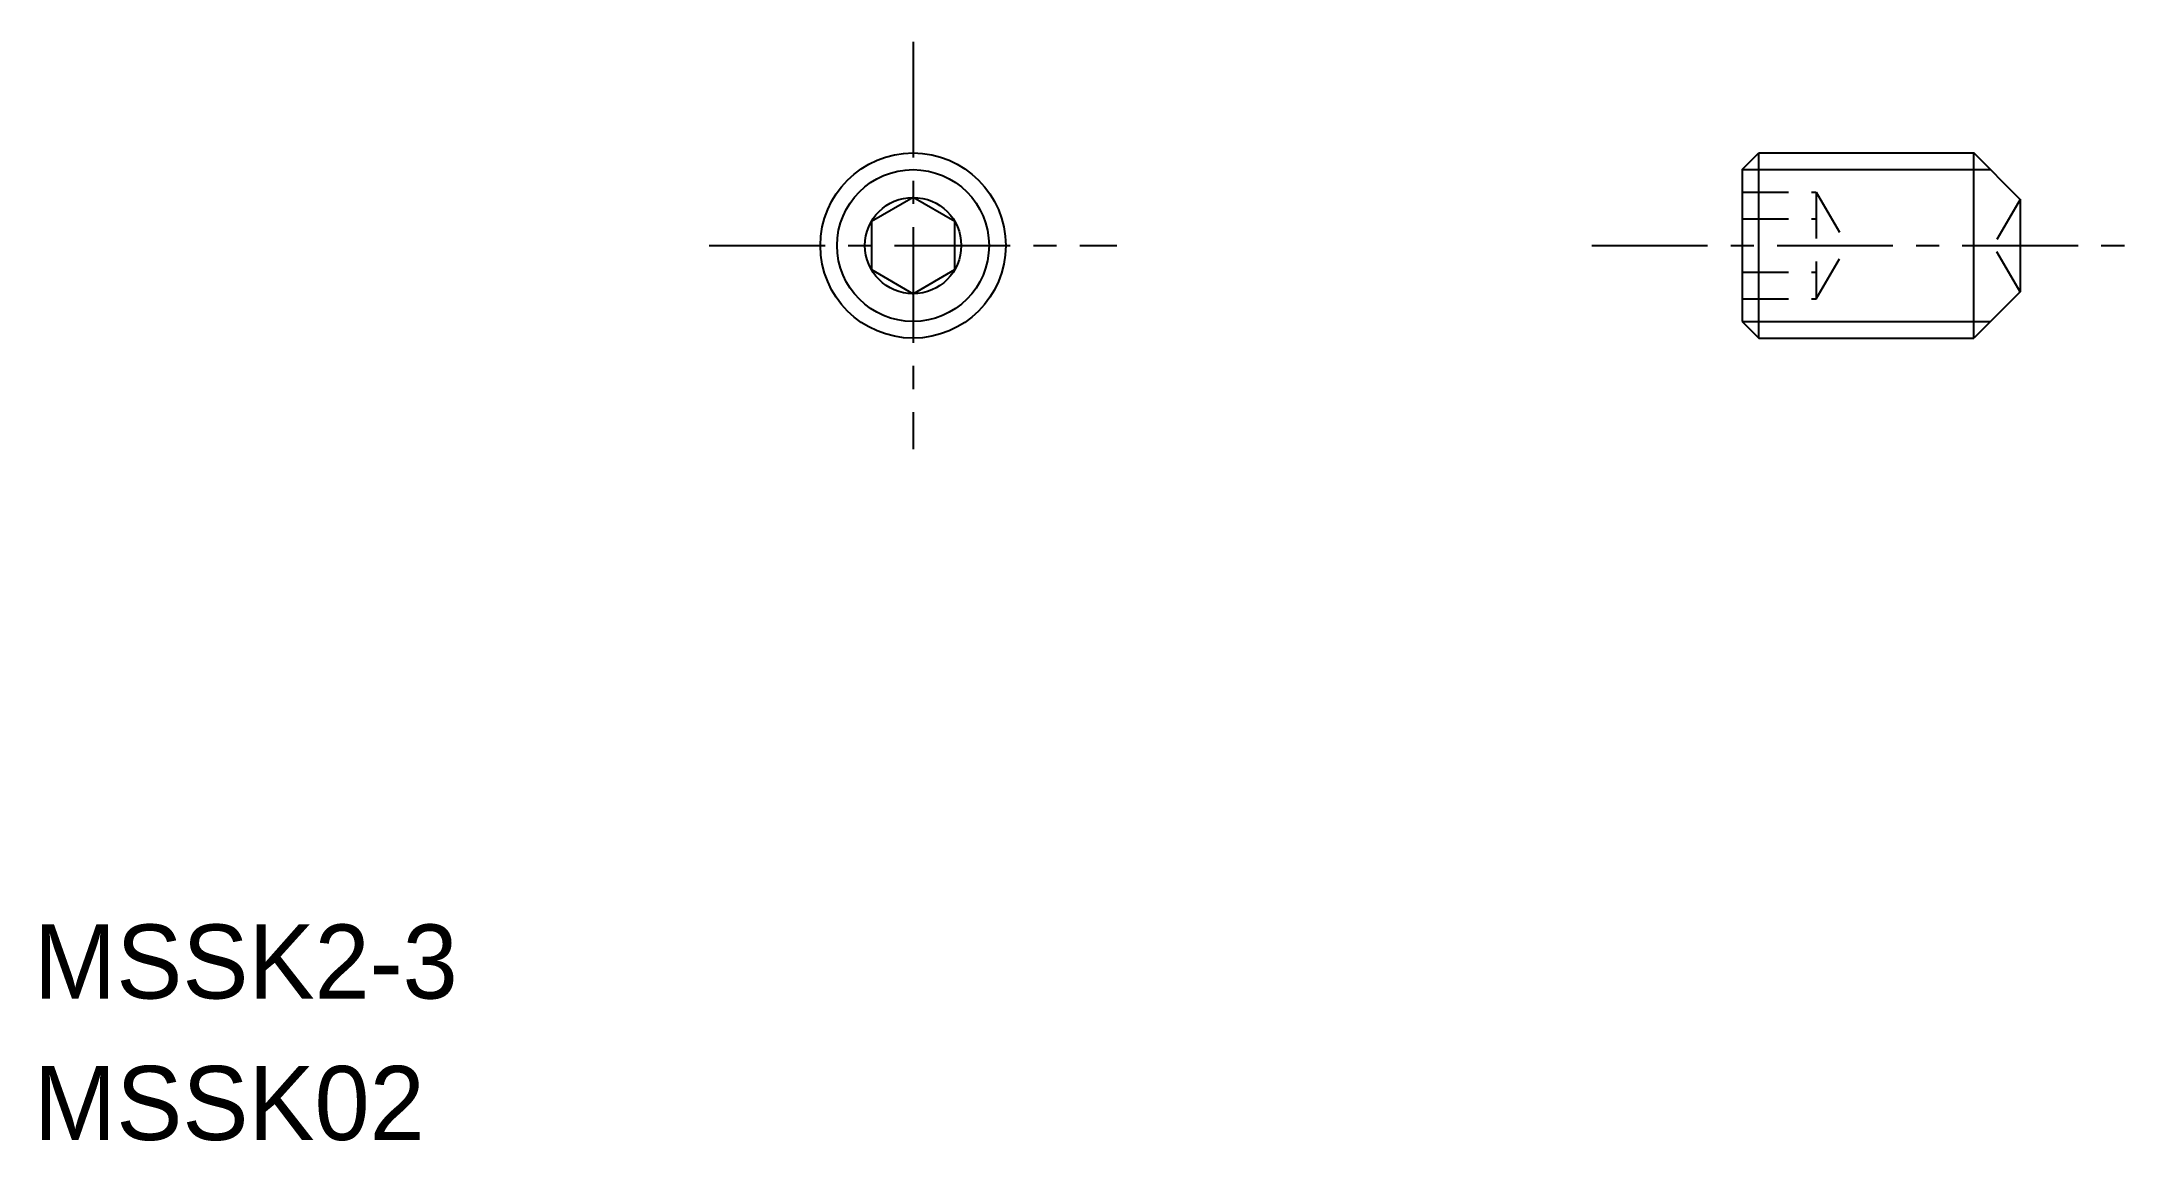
# Model space of a CAD drawing. Extents: x 2.1 to 24.7, y 3.5 to 15.3.
import ezdxf

# ---------------------------------------------------------------- set-up
doc = ezdxf.new("R2010")
doc.units = 0
doc.linetypes.add('CENTER', pattern=[2, 1.25, -0.25, 0.25, -0.25])
doc.linetypes.add('DASHED', pattern=[0.75, 0.5, -0.25])
doc.layers.get('0').update_dxf_attribs({"linetype": 'CONTINUOUS'})
doc.layers.add('CENTER', color=1, linetype='CENTER')

msp = doc.modelspace()

# ---------------------------------------------------------------- linework, layer by layer
at = {"color": 7, "linetype": 'CONTINUOUS'}
for p, q in [((20.446, 13.953), (20.627, 14.133)), ((20.627, 14.133), (22.947, 14.133)), ((20.627, 12.133), (20.627, 14.133)), ((22.947, 12.133), (22.947, 14.133)), ((23.448, 13.632), (22.947, 14.133)), ((20.446, 13.953), (20.446, 12.313)), ((11.494, 13.653), (11.044, 13.393)), ((11.944, 13.393), (11.494, 13.653)), ((23.446, 13.633), (23.446, 12.633)), ((11.044, 13.393), (11.044, 12.873)), ((11.944, 12.873), (11.944, 13.393)), ((11.044, 12.873), (11.494, 12.613)), ((11.494, 12.613), (11.944, 12.873)), ((23.448, 12.634), (22.947, 12.133)), ((20.446, 12.313), (20.627, 12.133)), ((20.627, 12.133), (22.947, 12.133))]:
    msp.add_line(p, q, dxfattribs=at)
at = {"color": 3, "linetype": 'CONTINUOUS'}
for p, q in [((20.446, 13.953), (23.128, 13.953)), ((20.446, 12.313), (23.128, 12.313))]:
    msp.add_line(p, q, dxfattribs=at)
at = {"color": 3, "linetype": 'DASHED'}
for p, q in [((20.446, 13.71), (21.246, 13.71)), ((21.246, 13.71), (21.58, 13.133)), ((21.246, 13.71), (21.246, 12.556)), ((23.446, 13.632), (23.158, 13.133)), ((20.446, 13.422), (21.246, 13.422)), ((21.246, 12.556), (21.58, 13.133)), ((23.446, 12.634), (23.158, 13.133)), ((20.446, 12.844), (21.246, 12.844)), ((20.446, 12.556), (21.246, 12.556))]:
    msp.add_line(p, q, dxfattribs=at)
at = {"color": 7, "linetype": 'CONTINUOUS'}
for radius in [1, 0.52]:
    msp.add_circle((11.494, 13.133), radius, dxfattribs=at)
at = {"color": 3, "linetype": 'CONTINUOUS'}
msp.add_circle((11.494, 13.133), 0.82, dxfattribs=at)
at = {"layer": 'CENTER', "color": 1, "linetype": 'CENTER'}
for p, q in [((11.494, 15.333), (11.494, 10.933)), ((9.294, 13.133), (13.694, 13.133)), ((18.823, 13.133), (24.699, 13.133))]:
    msp.add_line(p, q, dxfattribs=at)

# ---------------------------------------------------------------- texts
at = {"color": 7, "linetype": 'CONTINUOUS'}
for s, p in [('MSSK2-3', (2, 5)), ('MSSK02', (2, 3.472))]:
    msp.add_text(s, height=0.8, dxfattribs=at).set_placement(p)

doc.saveas('drawing.dxf')
